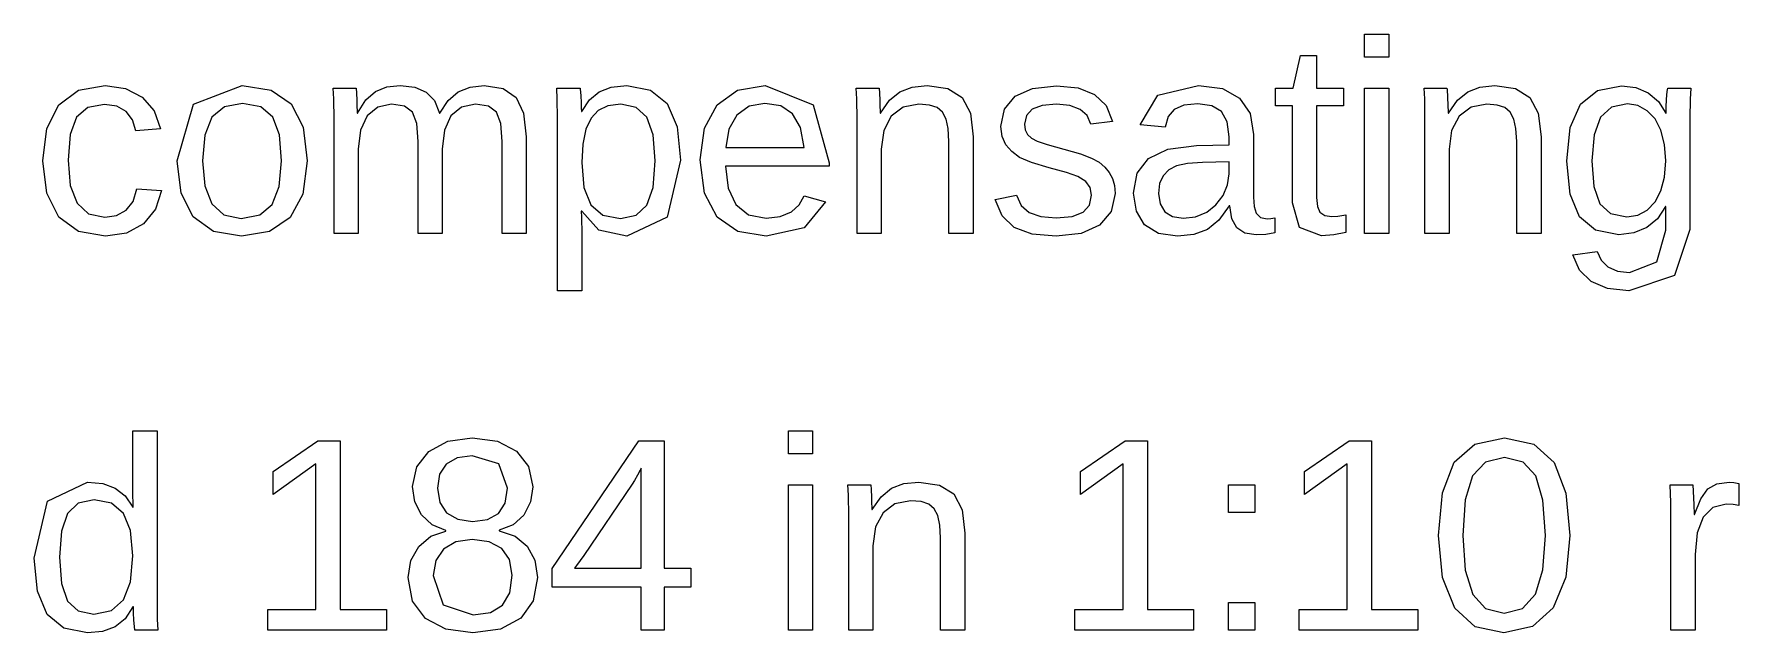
# Model space of a CAD drawing. Extents: x -25 to 122, y -49 to 104.
# Drawn here: x 46.99 to 64.52, y -28.26 to -22.1 of the extents above; entities that cross this region are included whole.
import ezdxf

# ---------------------------------------------------------------- set-up
doc = ezdxf.new("R2010")
doc.units = 0

msp = doc.modelspace()

# ---------------------------------------------------------------- linework, layer by layer
for p, q in [((60.6745, -22.3384), (60.6745, -22.1007)), ((60.6745, -22.1007), (60.9233, -22.1007)), ((60.9233, -22.1007), (60.9233, -22.3384)), ((59.9425, -22.6562), (60.0158, -22.3218)), ((60.0158, -22.3218), (60.1816, -22.3218)), ((60.1816, -22.3218), (60.1816, -22.6562)), ((60.9233, -22.3384), (60.6745, -22.3384)), ((47.2498, -22.8269), (47.4516, -22.6782)), ((47.4516, -22.6782), (47.7253, -22.6286)), ((47.7253, -22.6286), (47.9352, -22.6583)), ((47.9352, -22.6583), (48.106, -22.7475)), ((48.106, -22.7475), (48.2292, -22.8887)), ((48.6323, -22.8221), (49.135, -22.6286)), ((49.135, -22.6286), (49.4325, -22.6758)), ((49.4325, -22.6758), (49.6395, -22.8172)), ((50.0774, -22.7651), (50.0712, -22.6562)), ((50.0712, -22.6562), (50.3061, -22.6562)), ((50.0795, -22.9755), (50.0774, -22.7651)), ((50.3061, -22.6562), (50.3075, -22.669)), ((50.3075, -22.669), (50.3089, -22.6935)), ((50.3089, -22.6935), (50.3104, -22.7262)), ((50.3104, -22.7262), (50.3123, -22.7634)), ((50.3123, -22.7634), (50.3146, -22.8202)), ((50.3213, -22.9119), (50.4074, -22.7772)), ((50.4074, -22.7772), (50.5051, -22.6908)), ((50.5051, -22.6908), (50.6202, -22.6441)), ((50.6202, -22.6441), (50.758, -22.6286)), ((50.758, -22.6286), (50.9102, -22.6455)), ((50.9102, -22.6455), (51.0268, -22.6963)), ((51.0268, -22.6963), (51.1106, -22.7841)), ((51.1106, -22.7841), (51.1644, -22.9119)), ((51.1685, -22.9119), (51.254, -22.7823)), ((51.254, -22.7823), (51.3558, -22.6949)), ((51.3558, -22.6949), (51.4772, -22.6452)), ((51.4772, -22.6452), (51.6218, -22.6286)), ((51.6218, -22.6286), (51.8175, -22.6593)), ((51.8175, -22.6593), (51.9514, -22.7516)), ((51.9514, -22.7516), (52.0286, -22.914)), ((52.3745, -22.7699), (52.3683, -22.6562)), ((52.3683, -22.6562), (52.6087, -22.6562)), ((52.3766, -22.9617), (52.3745, -22.7699)), ((52.6087, -22.6562), (52.6105, -22.6688)), ((52.6105, -22.6688), (52.6129, -22.6956)), ((52.6129, -22.6956), (52.6158, -22.7386)), ((52.6158, -22.7386), (52.6191, -22.8)), ((52.6281, -22.8967), (52.7051, -22.777)), ((52.7051, -22.777), (52.8036, -22.6942)), ((52.8036, -22.6942), (52.9301, -22.646)), ((52.9301, -22.646), (53.0911, -22.63)), ((53.0911, -22.63), (53.3326, -22.6763)), ((53.3326, -22.6763), (53.5043, -22.8152)), ((54.0168, -22.8262), (54.2274, -22.678)), ((54.2274, -22.678), (54.5123, -22.6286)), ((54.5123, -22.6286), (55.0067, -22.8273)), ((55.4546, -22.7651), (55.4484, -22.6562)), ((55.4484, -22.6562), (55.6834, -22.6562)), ((55.4567, -22.9755), (55.4546, -22.7651)), ((55.6834, -22.6562), (55.6847, -22.669)), ((55.6847, -22.669), (55.6861, -22.6935)), ((55.6861, -22.6935), (55.6877, -22.7262)), ((55.6877, -22.7262), (55.6896, -22.7634)), ((55.6896, -22.7634), (55.6918, -22.8202)), ((55.6986, -22.9119), (55.791, -22.7798)), ((55.791, -22.7798), (55.8969, -22.6929)), ((55.8969, -22.6929), (56.0232, -22.6447)), ((56.0232, -22.6447), (56.1768, -22.6286)), ((56.1768, -22.6286), (56.3898, -22.6592)), ((56.3898, -22.6592), (56.5368, -22.7509)), ((56.5368, -22.7509), (56.6223, -22.9131)), ((56.9724, -22.8713), (57.0818, -22.7399)), ((57.0818, -22.7399), (57.2609, -22.6595)), ((57.2609, -22.6595), (57.5068, -22.6327)), ((57.5068, -22.6327), (57.7287, -22.6545)), ((57.7287, -22.6545), (57.8999, -22.7198)), ((57.8999, -22.7198), (58.019, -22.8331)), ((58.3665, -23.0321), (58.5482, -22.7295)), ((58.5482, -22.7295), (58.9663, -22.6286)), ((58.9663, -22.6286), (59.2133, -22.6609)), ((59.2133, -22.6609), (59.3905, -22.7578)), ((59.3905, -22.7578), (59.4973, -22.9159)), ((59.7601, -22.8373), (59.7601, -22.6562)), ((59.7601, -22.6562), (59.9425, -22.6562)), ((60.1816, -22.6562), (60.458, -22.6562)), ((60.458, -22.6562), (60.458, -22.8373)), ((60.6745, -24.1516), (60.6745, -22.6562)), ((60.6745, -22.6562), (60.9233, -22.6562)), ((60.9233, -22.6562), (60.9233, -24.1516)), ((61.2935, -22.7651), (61.2873, -22.6562)), ((61.2873, -22.6562), (61.5222, -22.6562)), ((61.2956, -22.9755), (61.2935, -22.7651)), ((61.5222, -22.6562), (61.5236, -22.669)), ((61.5236, -22.669), (61.525, -22.6935)), ((61.525, -22.6935), (61.5266, -22.7262)), ((61.5266, -22.7262), (61.5285, -22.7634)), ((61.5285, -22.7634), (61.5307, -22.8202)), ((61.5374, -22.9119), (61.6299, -22.7798)), ((61.6299, -22.7798), (61.7358, -22.6929)), ((61.7358, -22.6929), (61.862, -22.6447)), ((61.862, -22.6447), (62.0156, -22.6286)), ((62.0156, -22.6286), (62.2286, -22.6592)), ((62.2286, -22.6592), (62.3756, -22.7509)), ((62.3756, -22.7509), (62.4611, -22.9131)), ((62.8944, -22.8214), (63.0694, -22.6799)), ((63.0694, -22.6799), (63.3166, -22.6327)), ((63.3166, -22.6327), (63.465, -22.6509)), ((63.465, -22.6509), (63.5923, -22.7053)), ((63.5923, -22.7053), (63.6958, -22.7932)), ((63.7768, -22.8552), (63.781, -22.7682)), ((63.781, -22.7682), (63.7865, -22.6891)), ((63.7865, -22.6891), (63.792, -22.6562)), ((63.792, -22.6562), (64.0284, -22.6562)), ((64.0221, -22.771), (64.0201, -22.9658)), ((64.0284, -22.6562), (64.0221, -22.771)), ((47.1255, -23.07), (47.2498, -22.8269)), ((47.4323, -22.9548), (47.3659, -23.131)), ((47.548, -22.8563), (47.4323, -22.9548)), ((47.7184, -22.8235), (47.548, -22.8563)), ((47.8469, -22.8418), (47.7184, -22.8235)), ((47.9422, -22.8967), (47.8469, -22.8418)), ((48.0062, -22.9827), (47.9422, -22.8967)), ((48.2292, -22.8887), (48.2961, -23.075)), ((48.4648, -23.4025), (48.6323, -22.8221)), ((48.8234, -22.9554), (48.7503, -23.1387)), ((48.951, -22.8482), (48.8234, -22.9554)), ((49.1392, -22.8124), (48.951, -22.8482)), ((49.3249, -22.8475), (49.1392, -22.8124)), ((49.448, -22.9527), (49.3249, -22.8475)), ((49.517, -23.1353), (49.448, -22.9527)), ((49.6395, -22.8172), (49.7607, -23.0579)), ((50.3146, -22.8202), (50.3172, -22.9119)), ((50.3172, -22.9119), (50.3213, -22.9119)), ((50.4194, -22.9423), (50.35, -23.0888)), ((50.5286, -22.8511), (50.4194, -22.9423)), ((50.671, -22.8207), (50.5286, -22.8511)), ((50.8019, -22.8414), (50.671, -22.8207)), ((50.8852, -22.9036), (50.8019, -22.8414)), ((50.9297, -23.0201), (50.8852, -22.9036)), ((51.1644, -22.9119), (51.1685, -22.9119)), ((51.2811, -22.9416), (51.2132, -23.0879)), ((51.3898, -22.8509), (51.2811, -22.9416)), ((51.5347, -22.8207), (51.3898, -22.8509)), ((51.6657, -22.8414), (51.5347, -22.8207)), ((51.7489, -22.9036), (51.6657, -22.8414)), ((51.7935, -23.0201), (51.7489, -22.9036)), ((52.0286, -22.914), (52.0544, -23.1551)), ((52.3766, -24.7389), (52.3766, -22.9617)), ((52.6191, -22.8), (52.6217, -22.8594)), ((52.6217, -22.8594), (52.6226, -22.8967)), ((52.6226, -22.8967), (52.6281, -22.8967)), ((52.796, -22.8843), (52.7224, -22.9639)), ((52.8957, -22.8376), (52.796, -22.8843)), ((53.0275, -22.8221), (52.8957, -22.8376)), ((53.1864, -22.8556), (53.0275, -22.8221)), ((53.2956, -22.9561), (53.1864, -22.8556)), ((53.3588, -23.1348), (53.2956, -22.9561)), ((53.5043, -22.8152), (53.6069, -23.0532)), ((53.8867, -23.067), (54.0168, -22.8262)), ((54.2214, -22.9333), (54.14, -23.0769)), ((54.3459, -22.8426), (54.2214, -22.9333)), ((54.5082, -22.8124), (54.3459, -22.8426)), ((54.6729, -22.8395), (54.5082, -22.8124)), ((54.7942, -22.9209), (54.6729, -22.8395)), ((54.874, -23.0613), (54.7942, -22.9209)), ((55.0067, -22.8273), (55.1715, -23.4232)), ((55.6918, -22.8202), (55.6944, -22.9119)), ((55.6944, -22.9119), (55.6986, -22.9119)), ((55.8091, -22.9437), (55.7314, -23.0905)), ((55.9318, -22.8514), (55.8091, -22.9437)), ((56.0925, -22.8207), (55.9318, -22.8514)), ((56.2006, -22.8297), (56.0925, -22.8207)), ((56.279, -22.8566), (56.2006, -22.8297)), ((56.334, -22.904), (56.279, -22.8566)), ((56.3716, -22.9741), (56.334, -22.904)), ((56.6223, -22.9131), (56.6508, -23.1551)), ((56.936, -23.0515), (56.9724, -22.8713)), ((57.1979, -22.9361), (57.1778, -23.0266)), ((57.258, -22.8718), (57.1979, -22.9361)), ((57.3603, -22.8335), (57.258, -22.8718)), ((57.5068, -22.8207), (57.3603, -22.8335)), ((57.6434, -22.834), (57.5068, -22.8207)), ((57.7493, -22.8739), (57.6434, -22.834)), ((57.8224, -22.9387), (57.7493, -22.8739)), ((57.8606, -23.0266), (57.8224, -22.9387)), ((58.019, -22.8331), (58.0844, -22.999)), ((58.6567, -22.9482), (58.6263, -23.0556)), ((58.7175, -22.8746), (58.6567, -22.9482)), ((58.8163, -22.8321), (58.7175, -22.8746)), ((58.9608, -22.8179), (58.8163, -22.8321)), ((59.1045, -22.8376), (58.9608, -22.8179)), ((59.204, -22.8967), (59.1045, -22.8376)), ((59.262, -23.0014), (59.204, -22.8967)), ((59.4973, -22.9159), (59.5329, -23.1316)), ((59.9328, -22.8373), (59.7601, -22.8373)), ((59.9328, -23.8351), (59.9328, -22.8373)), ((60.458, -22.8373), (60.1816, -22.8373)), ((60.1816, -22.8373), (60.1816, -23.7812)), ((61.5307, -22.8202), (61.5333, -22.9119)), ((61.5333, -22.9119), (61.5374, -22.9119)), ((61.648, -22.9437), (61.5703, -23.0905)), ((61.7707, -22.8514), (61.648, -22.9437)), ((61.9313, -22.8207), (61.7707, -22.8514)), ((62.0395, -22.8297), (61.9313, -22.8207)), ((62.1179, -22.8566), (62.0395, -22.8297)), ((62.1728, -22.904), (62.1179, -22.8566)), ((62.2105, -22.9741), (62.1728, -22.904)), ((62.4611, -22.9131), (62.4897, -23.1551)), ((62.7902, -23.062), (62.8944, -22.8214)), ((63.0996, -22.9561), (63.0343, -23.1372)), ((63.2126, -22.8525), (63.0996, -22.9561)), ((63.3774, -22.8179), (63.2126, -22.8525)), ((63.4861, -22.8354), (63.3774, -22.8179)), ((63.5826, -22.8877), (63.4861, -22.8354)), ((63.663, -22.9731), (63.5826, -22.8877)), ((63.6958, -22.7932), (63.7727, -22.9119)), ((63.7727, -22.9119), (63.7755, -22.9119)), ((63.7755, -22.9119), (63.7768, -22.8552)), ((47.084, -23.4025), (47.1255, -23.07)), ((47.3659, -23.131), (47.3438, -23.397)), ((48.0404, -23.0943), (48.0062, -22.9827)), ((48.2961, -23.075), (48.0404, -23.0943)), ((49.54, -23.4025), (49.517, -23.1353)), ((49.7607, -23.0579), (49.8012, -23.4025)), ((50.0795, -24.1516), (50.0795, -22.9755)), ((50.35, -23.0888), (50.3268, -23.285)), ((50.9446, -23.2035), (50.9297, -23.0201)), ((51.2132, -23.0879), (51.1906, -23.285)), ((51.8084, -23.2035), (51.7935, -23.0201)), ((52.6688, -23.0784), (52.6362, -23.2303)), ((52.7224, -22.9639), (52.6688, -23.0784)), ((53.3799, -23.4025), (53.3588, -23.1348)), ((53.6069, -23.0532), (53.6411, -23.397)), ((53.8434, -23.3942), (53.8867, -23.067)), ((54.14, -23.0769), (54.1074, -23.2657)), ((54.9144, -23.2657), (54.874, -23.0613)), ((55.4567, -24.1516), (55.4567, -22.9755)), ((55.7314, -23.0905), (55.7055, -23.285)), ((56.3934, -23.0722), (56.3716, -22.9741)), ((56.4006, -23.2035), (56.3934, -23.0722)), ((56.9488, -23.1534), (56.936, -23.0515)), ((57.1778, -23.0266), (57.1861, -23.0847)), ((57.1861, -23.0847), (57.211, -23.1317)), ((57.211, -23.1317), (57.2521, -23.17)), ((58.0844, -22.999), (57.8606, -23.0266)), ((58.6263, -23.0556), (58.3665, -23.0321)), ((59.2814, -23.1579), (59.262, -23.0014)), ((59.5329, -23.1316), (59.5329, -23.7757)), ((61.2956, -24.1516), (61.2956, -22.9755)), ((61.5703, -23.0905), (61.5444, -23.285)), ((62.2322, -23.0722), (62.2105, -22.9741)), ((62.2395, -23.2035), (62.2322, -23.0722)), ((62.7555, -23.4067), (62.7902, -23.062)), ((63.0343, -23.1372), (63.0126, -23.4039)), ((63.7229, -23.0895), (63.663, -22.9731)), ((63.7602, -23.2341), (63.7229, -23.0895)), ((64.0201, -22.9658), (64.0201, -24.1087)), ((48.7503, -23.1387), (48.726, -23.4025)), ((50.3268, -23.285), (50.3268, -24.1516)), ((50.9446, -24.1516), (50.9446, -23.2035)), ((51.1906, -23.285), (51.1906, -24.1516)), ((51.8084, -24.1516), (51.8084, -23.2035)), ((52.0544, -23.1551), (52.0544, -24.1516)), ((52.6362, -23.2303), (52.6253, -23.4219)), ((54.1074, -23.2657), (54.9144, -23.2657)), ((55.7055, -23.285), (55.7055, -24.1516)), ((56.4006, -24.1516), (56.4006, -23.2035)), ((56.6508, -23.1551), (56.6508, -24.1516)), ((56.9871, -23.2381), (56.9488, -23.1534)), ((57.0481, -23.3084), (56.9871, -23.2381)), ((57.1288, -23.3673), (57.0481, -23.3084)), ((57.2521, -23.17), (57.3091, -23.2021)), ((57.3091, -23.2021), (57.41, -23.2367)), ((57.41, -23.2367), (57.5828, -23.2823)), ((57.5828, -23.2823), (57.7528, -23.3301)), ((58.4529, -23.3776), (58.6524, -23.2823)), ((58.6524, -23.2823), (58.9455, -23.245)), ((58.9455, -23.245), (59.2814, -23.2394)), ((59.2814, -23.2394), (59.2814, -23.1579)), ((61.5444, -23.285), (61.5444, -24.1516)), ((62.2395, -24.1516), (62.2395, -23.2035)), ((62.4897, -23.1551), (62.4897, -24.1516)), ((63.7727, -23.4039), (63.7602, -23.2341)), ((47.1253, -23.7371), (47.084, -23.4025)), ((47.3438, -23.397), (47.3673, -23.6568)), ((48.5066, -23.7354), (48.4648, -23.4025)), ((48.726, -23.4025), (48.75, -23.6615)), ((49.5159, -23.6675), (49.54, -23.4025)), ((49.8012, -23.4025), (49.758, -23.7449)), ((52.6253, -23.4219), (52.6488, -23.6775)), ((53.3587, -23.677), (53.3799, -23.4025)), ((53.6411, -23.397), (53.5036, -23.9836)), ((53.8867, -23.7359), (53.8434, -23.3942)), ((55.1715, -23.4564), (54.1046, -23.4564)), ((54.1046, -23.4564), (54.1312, -23.6841)), ((55.1715, -23.4232), (55.1715, -23.4564)), ((57.2502, -23.421), (57.1288, -23.3673)), ((57.4335, -23.4758), (57.2502, -23.421)), ((57.6118, -23.5227), (57.4335, -23.4758)), ((57.7528, -23.3301), (57.8675, -23.3742)), ((57.8675, -23.3742), (57.9454, -23.4186)), ((57.9454, -23.4186), (58.005, -23.4675)), ((58.005, -23.4675), (58.0497, -23.5226)), ((58.3383, -23.529), (58.4529, -23.3776)), ((58.7431, -23.455), (58.6631, -23.4972)), ((58.8548, -23.4295), (58.7431, -23.455)), ((59.0091, -23.4191), (58.8548, -23.4295)), ((59.2814, -23.4136), (59.0091, -23.4191)), ((59.2814, -23.5365), (59.2814, -23.4136)), ((62.7878, -23.7456), (62.7555, -23.4067)), ((63.0126, -23.4039), (63.033, -23.6675)), ((63.7602, -23.5699), (63.7727, -23.4039)), ((47.3673, -23.6568), (47.4378, -23.8392)), ((48.75, -23.6615), (48.822, -23.8468)), ((57.7286, -23.5635), (57.6118, -23.5227)), ((57.808, -23.614), (57.7286, -23.5635)), ((57.8537, -23.6775), (57.808, -23.614)), ((58.0497, -23.5226), (58.0831, -23.5856)), ((58.0831, -23.5856), (58.1038, -23.6573)), ((58.1038, -23.6573), (58.1107, -23.7383)), ((58.3001, -23.7342), (58.3383, -23.529)), ((58.5679, -23.6371), (58.5558, -23.7383)), ((58.6042, -23.5573), (58.5679, -23.6371)), ((58.6631, -23.4972), (58.6042, -23.5573)), ((59.2199, -23.7598), (59.266, -23.6497)), ((59.266, -23.6497), (59.2814, -23.5365)), ((63.7229, -23.7114), (63.7602, -23.5699)), ((47.2492, -23.9809), (47.1253, -23.7371)), ((47.4378, -23.8392), (47.5556, -23.947)), ((47.9429, -23.9111), (48.015, -23.8199)), ((48.015, -23.8199), (48.0528, -23.69)), ((48.0528, -23.69), (48.3043, -23.7065)), ((48.3043, -23.7065), (48.2439, -23.9004)), ((48.632, -23.9795), (48.5066, -23.7354)), ((49.4439, -23.8517), (49.5159, -23.6675)), ((49.758, -23.7449), (49.6284, -23.9871)), ((52.6488, -23.6775), (52.7193, -23.8558)), ((53.2949, -23.8593), (53.3587, -23.677)), ((54.0168, -23.9816), (53.8867, -23.7359)), ((54.1312, -23.6841), (54.211, -23.8531)), ((54.8628, -23.8541), (54.9131, -23.7632)), ((55.1314, -23.8254), (54.912, -24.0907)), ((54.9131, -23.7632), (55.1314, -23.8254)), ((56.8766, -23.8005), (57.0963, -23.7577)), ((56.9486, -23.9697), (56.8766, -23.8005)), ((57.0963, -23.7577), (57.145, -23.8618)), ((57.8469, -23.8593), (57.8689, -23.7577)), ((57.8689, -23.7577), (57.8537, -23.6775)), ((58.1107, -23.7383), (58.0708, -23.9256)), ((58.3285, -23.9194), (58.3001, -23.7342)), ((58.5558, -23.7383), (58.5722, -23.8461)), ((59.1471, -23.8567), (59.2199, -23.7598)), ((59.5329, -23.7757), (59.5402, -23.8726)), ((60.0075, -24.089), (59.9328, -23.8351)), ((60.1816, -23.7812), (60.1904, -23.8729)), ((62.8847, -23.9802), (62.7878, -23.7456)), ((63.033, -23.6675), (63.0941, -23.8448)), ((63.582, -23.9097), (63.6628, -23.8256)), ((63.6628, -23.8256), (63.7229, -23.7114)), ((47.4515, -24.1296), (47.2492, -23.9809)), ((47.5556, -23.947), (47.7211, -23.983)), ((47.7211, -23.983), (47.8429, -23.965)), ((47.8429, -23.965), (47.9429, -23.9111)), ((48.2439, -23.9004), (48.1205, -24.0507)), ((48.8393, -24.1293), (48.632, -23.9795)), ((48.822, -23.8468), (48.9455, -23.9583)), ((48.9455, -23.9583), (49.124, -23.9954)), ((49.124, -23.9954), (49.3159, -23.9595)), ((49.3159, -23.9595), (49.4439, -23.8517)), ((49.6284, -23.9871), (49.4166, -24.1312)), ((52.6267, -23.9194), (52.6198, -23.9194)), ((52.6198, -23.9194), (52.6239, -23.9836)), ((52.6239, -23.9836), (52.6253, -24.1543)), ((52.8022, -24.1142), (52.6267, -23.9194)), ((52.7193, -23.8558), (52.8426, -23.9605)), ((52.8426, -23.9605), (53.0247, -23.9954)), ((53.0247, -23.9954), (53.1849, -23.9613)), ((53.5036, -23.9836), (53.0911, -24.1792)), ((53.1849, -23.9613), (53.2949, -23.8593)), ((54.2299, -24.1298), (54.0168, -23.9816)), ((54.211, -23.8531), (54.3419, -23.9577)), ((54.3419, -23.9577), (54.522, -23.9926)), ((54.522, -23.9926), (54.6676, -23.9764)), ((54.6676, -23.9764), (54.7811, -23.9277)), ((54.7811, -23.9277), (54.8628, -23.8541)), ((57.0735, -24.0873), (56.9486, -23.9697)), ((57.145, -23.8618), (57.2276, -23.9339)), ((57.2276, -23.9339), (57.3465, -23.9759)), ((57.3465, -23.9759), (57.504, -23.9899)), ((57.504, -23.9899), (57.668, -23.9754)), ((57.668, -23.9754), (57.7811, -23.9318)), ((57.7811, -23.9318), (57.8469, -23.8593)), ((58.0708, -23.9256), (57.9511, -24.0645)), ((58.4135, -24.0603), (58.3285, -23.9194)), ((58.5722, -23.8461), (58.6215, -23.9263)), ((58.6215, -23.9263), (58.7011, -23.976)), ((58.7011, -23.976), (58.8087, -23.9926)), ((58.8087, -23.9926), (58.9379, -23.9771)), ((58.9379, -23.9771), (59.0519, -23.9304)), ((59.0519, -23.9304), (59.1471, -23.8567)), ((59.1783, -24.0118), (59.0596, -24.108)), ((59.2814, -23.8655), (59.1783, -24.0118)), ((59.2897, -23.8655), (59.2814, -23.8655)), ((59.3116, -23.9997), (59.2897, -23.8655)), ((59.3608, -24.0928), (59.3116, -23.9997)), ((59.5402, -23.8726), (59.5619, -23.9422)), ((59.5619, -23.9422), (59.6041, -23.9842)), ((59.6041, -23.9842), (59.6725, -23.9982)), ((59.6725, -23.9982), (59.7108, -23.9957)), ((59.7108, -23.9957), (59.754, -23.9885)), ((59.754, -23.9885), (59.754, -24.1433)), ((60.1904, -23.8729), (60.2168, -23.9325)), ((60.2168, -23.9325), (60.265, -23.9652)), ((60.265, -23.9652), (60.3391, -23.976)), ((60.3391, -23.976), (60.3999, -23.9712)), ((60.3999, -23.9712), (60.4829, -23.9567)), ((60.4829, -23.9567), (60.4829, -24.1405)), ((63.0504, -24.117), (62.8847, -23.9802)), ((63.0941, -23.8448), (63.2047, -23.9453)), ((63.2047, -23.9453), (63.3733, -23.9788)), ((63.3733, -23.9788), (63.4842, -23.9615)), ((63.4842, -23.9615), (63.582, -23.9097)), ((63.6863, -23.9997), (63.5764, -24.0901)), ((63.7699, -23.8738), (63.6863, -23.9997)), ((63.7727, -23.8738), (63.7699, -23.8738)), ((63.7727, -24.1142), (63.7727, -23.8738)), ((47.728, -24.1792), (47.4515, -24.1296)), ((47.945, -24.1471), (47.728, -24.1792)), ((48.1205, -24.0507), (47.945, -24.1471)), ((49.1267, -24.1792), (48.8393, -24.1293)), ((49.4166, -24.1312), (49.1267, -24.1792)), ((50.3268, -24.1516), (50.0795, -24.1516)), ((51.1906, -24.1516), (50.9446, -24.1516)), ((52.0544, -24.1516), (51.8084, -24.1516)), ((52.6253, -24.1543), (52.6253, -24.7389)), ((53.0911, -24.1792), (52.8022, -24.1142)), ((54.522, -24.1792), (54.2299, -24.1298)), ((54.912, -24.0907), (54.522, -24.1792)), ((55.7055, -24.1516), (55.4567, -24.1516)), ((56.6508, -24.1516), (56.4006, -24.1516)), ((57.2568, -24.1562), (57.0735, -24.0873)), ((57.504, -24.1792), (57.2568, -24.1562)), ((57.7595, -24.1505), (57.504, -24.1792)), ((57.9511, -24.0645), (57.7595, -24.1505)), ((58.5548, -24.1495), (58.4135, -24.0603)), ((58.7521, -24.1792), (58.5548, -24.1495)), ((58.9195, -24.1614), (58.7521, -24.1792)), ((59.0596, -24.108), (58.9195, -24.1614)), ((59.4426, -24.1472), (59.3608, -24.0928)), ((59.5619, -24.1654), (59.4426, -24.1472)), ((59.659, -24.1599), (59.5619, -24.1654)), ((59.754, -24.1433), (59.659, -24.1599)), ((60.2313, -24.1737), (60.0075, -24.089)), ((60.3585, -24.1654), (60.2313, -24.1737)), ((60.4829, -24.1405), (60.3585, -24.1654)), ((60.9233, -24.1516), (60.6745, -24.1516)), ((61.5444, -24.1516), (61.2956, -24.1516)), ((62.4897, -24.1516), (62.2395, -24.1516)), ((63.289, -24.1626), (63.0504, -24.117)), ((63.4431, -24.1445), (63.289, -24.1626)), ((63.5764, -24.0901), (63.4431, -24.1445)), ((63.6797, -24.4407), (63.7727, -24.1142)), ((64.0201, -24.1087), (63.8635, -24.5814)), ((62.8177, -24.3699), (63.0679, -24.334)), ((63.0679, -24.334), (63.1078, -24.4257)), ((62.8851, -24.5266), (62.8177, -24.3699)), ((63.0043, -24.6429), (62.8851, -24.5266)), ((63.1078, -24.4257), (63.1777, -24.4936)), ((63.1777, -24.4936), (63.276, -24.5356)), ((63.276, -24.5356), (63.4009, -24.5496)), ((63.4009, -24.5496), (63.6797, -24.4407)), ((63.1743, -24.7149), (63.0043, -24.6429)), ((63.394, -24.7389), (63.1743, -24.7149)), ((63.8635, -24.5814), (63.394, -24.7389)), ((52.6253, -24.7389), (52.3766, -24.7389)), ((48.0107, -26.7972), (48.0107, -26.1767)), ((48.0107, -26.1767), (48.2595, -26.1767)), ((48.2595, -26.1767), (48.2595, -27.9194)), ((49.4536, -26.5968), (49.9139, -26.2803)), ((49.9139, -26.2803), (50.1433, -26.2803)), ((50.1433, -26.2803), (50.1433, -28.0161)), ((51.0538, -26.3895), (51.2489, -26.2858)), ((51.2489, -26.2858), (51.5009, -26.2513)), ((51.5009, -26.2513), (51.7581, -26.2851)), ((51.7581, -26.2851), (51.9549, -26.3867)), ((52.321, -27.5932), (53.2124, -26.2803)), ((53.2124, -26.2803), (53.4736, -26.2803)), ((53.4736, -26.2803), (53.4736, -27.5904)), ((54.7506, -26.4144), (54.7506, -26.1767)), ((54.7506, -26.1767), (54.9994, -26.1767)), ((54.9994, -26.1767), (54.9994, -26.4144)), ((57.753, -26.5968), (58.2132, -26.2803)), ((58.2132, -26.2803), (58.4426, -26.2803)), ((58.4426, -26.2803), (58.4426, -28.0161)), ((60.0583, -26.5968), (60.5185, -26.2803)), ((60.5185, -26.2803), (60.7479, -26.2803)), ((60.7479, -26.2803), (60.7479, -28.0161)), ((61.809, -26.3138), (62.1153, -26.2513)), ((62.1153, -26.2513), (62.4143, -26.3145)), ((50.9289, -26.5488), (51.0538, -26.3895)), ((51.3463, -26.4572), (51.2335, -26.5194)), ((51.5009, -26.4365), (51.3463, -26.4572)), ((51.7725, -26.5191), (51.5009, -26.4365)), ((51.9549, -26.3867), (52.0798, -26.546)), ((54.9994, -26.4144), (54.7506, -26.4144)), ((61.5977, -26.5014), (61.809, -26.3138)), ((62.1153, -26.4531), (61.9182, -26.4997)), ((62.3075, -26.5004), (62.1153, -26.4531)), ((62.4143, -26.3145), (62.6232, -26.5042)), ((49.8931, -26.518), (49.4536, -26.8317)), ((49.4536, -26.8317), (49.4536, -26.5968)), ((49.8931, -28.0161), (49.8931, -26.518)), ((50.8873, -26.7502), (50.9289, -26.5488)), ((51.1646, -26.6227), (51.1416, -26.7668)), ((51.2335, -26.5194), (51.1646, -26.6227)), ((51.863, -26.7668), (51.7725, -26.5191)), ((52.0798, -26.546), (52.1214, -26.753)), ((53.1999, -26.6341), (53.1685, -26.6894)), ((53.2276, -26.5833), (53.1999, -26.6341)), ((53.2386, -26.5609), (53.2276, -26.5833)), ((53.2386, -27.5904), (53.2386, -26.5609)), ((58.1925, -26.518), (57.753, -26.8317)), ((57.753, -26.8317), (57.753, -26.5968)), ((58.1925, -28.0161), (58.1925, -26.518)), ((60.4978, -26.518), (60.0583, -26.8317)), ((60.0583, -26.8317), (60.0583, -26.5968)), ((60.4978, -28.0161), (60.4978, -26.518)), ((61.4749, -26.8145), (61.5977, -26.5014)), ((61.7857, -26.6396), (61.7105, -26.8863)), ((61.9182, -26.4997), (61.7857, -26.6396)), ((62.4366, -26.6424), (62.3075, -26.5004)), ((62.5097, -26.8898), (62.4366, -26.6424)), ((62.6232, -26.5042), (62.746, -26.8179)), ((47.1324, -26.9002), (47.545, -26.7046)), ((47.545, -26.7046), (47.7008, -26.7202)), ((47.7008, -26.7202), (47.8283, -26.7668)), ((47.8283, -26.7668), (47.9305, -26.8473)), ((48.0135, -26.9644), (48.0107, -26.7972)), ((50.9103, -26.9067), (50.8873, -26.7502)), ((51.1416, -26.7668), (51.1653, -26.9141)), ((51.84, -26.9228), (51.863, -26.7668)), ((52.1214, -26.753), (52.0983, -26.9095)), ((53.146, -26.7253), (52.6471, -27.4605)), ((53.1685, -26.6894), (53.146, -26.7253)), ((54.7506, -28.2276), (54.7506, -26.7322)), ((54.7506, -26.7322), (54.9994, -26.7322)), ((54.9994, -26.7322), (54.9994, -28.2276)), ((55.3696, -26.8411), (55.3634, -26.7322)), ((55.3634, -26.7322), (55.5983, -26.7322)), ((55.5983, -26.7322), (55.5997, -26.745)), ((55.5997, -26.745), (55.6011, -26.7695)), ((55.6011, -26.7695), (55.6027, -26.8022)), ((55.6027, -26.8022), (55.6046, -26.8393)), ((55.706, -26.8557), (55.8119, -26.7689)), ((55.8119, -26.7689), (55.9381, -26.7207)), ((55.9381, -26.7207), (56.0917, -26.7046)), ((56.0917, -26.7046), (56.3047, -26.7352)), ((56.3047, -26.7352), (56.4517, -26.8269)), ((59.2765, -27.0183), (59.2765, -26.7322)), ((59.2765, -26.7322), (59.546, -26.7322)), ((59.546, -26.7322), (59.546, -27.0183)), ((61.4339, -27.2533), (61.4749, -26.8145)), ((62.746, -26.8179), (62.7869, -27.2533)), ((63.8229, -26.9147), (63.8167, -26.7322)), ((63.8167, -26.7322), (64.0516, -26.7322)), ((64.0516, -26.7322), (64.0599, -26.9357)), ((64.1321, -26.8759), (64.205, -26.7751)), ((64.205, -26.7751), (64.2983, -26.7222)), ((64.2983, -26.7222), (64.4233, -26.7046)), ((64.4233, -26.7046), (64.4734, -26.7081)), ((64.4734, -26.7081), (64.5242, -26.7184)), ((64.5242, -26.7184), (64.5242, -26.9464)), ((46.9949, -27.4868), (47.1324, -26.9002)), ((47.4494, -26.9231), (47.3397, -27.0273)), ((47.6113, -26.8884), (47.4494, -26.9231)), ((47.7916, -26.9229), (47.6113, -26.8884)), ((47.9153, -27.0266), (47.7916, -26.9229)), ((47.9305, -26.8473), (48.0107, -26.9644)), ((48.0107, -26.9644), (48.0135, -26.9644)), ((50.9792, -27.0418), (50.9103, -26.9067)), ((51.1653, -26.9141), (51.2363, -27.0218)), ((51.7711, -27.0287), (51.84, -26.9228)), ((52.0983, -26.9095), (52.0288, -27.0446)), ((55.3717, -27.0515), (55.3696, -26.8411)), ((55.6046, -26.8393), (55.6068, -26.8962)), ((55.6068, -26.8962), (55.6094, -26.9879)), ((55.6094, -26.9879), (55.6135, -26.9879)), ((55.6135, -26.9879), (55.706, -26.8557)), ((55.8468, -26.9274), (55.7241, -27.0197)), ((56.0074, -26.8967), (55.8468, -26.9274)), ((56.1156, -26.9057), (56.0074, -26.8967)), ((56.194, -26.9326), (56.1156, -26.9057)), ((56.2489, -26.98), (56.194, -26.9326)), ((56.2866, -27.0501), (56.2489, -26.98)), ((56.4517, -26.8269), (56.5372, -26.9891)), ((56.5372, -26.9891), (56.5658, -27.2311)), ((61.7105, -26.8863), (61.6855, -27.2533)), ((62.534, -27.2533), (62.5097, -26.8898)), ((63.8249, -27.0805), (63.8229, -26.9147)), ((64.0599, -26.9357), (64.0626, -27.0377)), ((64.0682, -27.0377), (64.1321, -26.8759)), ((64.2551, -26.966), (64.1552, -27.066)), ((64.3916, -26.9326), (64.2551, -26.966)), ((64.4662, -26.9361), (64.3916, -26.9326)), ((64.5242, -26.9464), (64.4662, -26.9361)), ((47.3397, -27.0273), (47.277, -27.2095)), ((47.9869, -27.2045), (47.9153, -27.0266)), ((51.0879, -27.1444), (50.9792, -27.0418)), ((51.23, -27.2035), (51.0879, -27.1444)), ((51.2363, -27.0218), (51.3504, -27.0876)), ((51.3504, -27.0876), (51.5037, -27.1095)), ((51.5037, -27.1095), (51.6583, -27.0893)), ((51.6583, -27.0893), (51.7711, -27.0287)), ((51.9193, -27.1458), (51.7759, -27.2007)), ((52.0288, -27.0446), (51.9193, -27.1458)), ((55.3717, -28.2276), (55.3717, -27.0515)), ((55.6464, -27.1665), (55.6205, -27.3611)), ((55.7241, -27.0197), (55.6464, -27.1665)), ((56.3083, -27.1482), (56.2866, -27.0501)), ((56.3156, -27.2795), (56.3083, -27.1482)), ((59.546, -27.0183), (59.2765, -27.0183)), ((63.8249, -28.2276), (63.8249, -27.0805)), ((64.0626, -27.0377), (64.0682, -27.0377)), ((64.1552, -27.066), (64.0941, -27.2282)), ((47.277, -27.2095), (47.2561, -27.4785)), ((48.0107, -27.4619), (47.9869, -27.2045)), ((50.9509, -27.3666), (51.0753, -27.2622)), ((51.0753, -27.2622), (51.23, -27.209)), ((51.3323, -27.3208), (51.2052, -27.3949)), ((51.23, -27.209), (51.23, -27.2035)), ((51.5009, -27.2961), (51.3323, -27.3208)), ((51.674, -27.3191), (51.5009, -27.2961)), ((51.8036, -27.388), (51.674, -27.3191)), ((51.7759, -27.2007), (51.7759, -27.2063)), ((51.7759, -27.2063), (51.9418, -27.261)), ((51.9418, -27.261), (52.0662, -27.3645)), ((56.3156, -28.2276), (56.3156, -27.2795)), ((56.5658, -27.2311), (56.5658, -28.2276)), ((61.4761, -27.6851), (61.4339, -27.2533)), ((61.6855, -27.2533), (61.7109, -27.6122)), ((62.5085, -27.607), (62.534, -27.2533)), ((62.7869, -27.2533), (62.7439, -27.6834)), ((64.0941, -27.2282), (64.0737, -27.4481)), ((47.0283, -27.8247), (46.9949, -27.4868)), ((47.2561, -27.4785), (47.2768, -27.7477)), ((47.9869, -27.7297), (48.0107, -27.4619)), ((50.8417, -27.6872), (50.869, -27.5117)), ((50.869, -27.5117), (50.9509, -27.3666)), ((51.1253, -27.5122), (51.0987, -27.6665)), ((51.2052, -27.3949), (51.1253, -27.5122)), ((51.8844, -27.5022), (51.8036, -27.388)), ((51.9114, -27.6609), (51.8844, -27.5022)), ((52.0662, -27.3645), (52.1439, -27.5084)), ((52.1439, -27.5084), (52.1698, -27.6844)), ((52.6471, -27.4605), (52.5725, -27.5628)), ((55.6205, -27.3611), (55.6205, -28.2276)), ((64.0737, -27.4481), (64.0737, -28.2276)), ((50.8857, -27.9283), (50.8417, -27.6872)), ((51.0987, -27.6665), (51.2014, -27.9681)), ((51.8865, -27.8449), (51.9114, -27.6609)), ((52.1698, -27.6844), (52.127, -27.9242)), ((52.321, -27.7867), (52.321, -27.5932)), ((52.5725, -27.5628), (52.5504, -27.5904)), ((52.5504, -27.5904), (53.2386, -27.5904)), ((53.4736, -27.5904), (53.7472, -27.5904)), ((53.7472, -27.5904), (53.7472, -27.7867)), ((61.6025, -27.9995), (61.4761, -27.6851)), ((61.7109, -27.6122), (61.787, -27.8599)), ((62.4318, -27.8558), (62.5085, -27.607)), ((62.7439, -27.6834), (62.6149, -27.9981)), ((47.1283, -28.0645), (47.0283, -27.8247)), ((47.2768, -27.7477), (47.339, -27.9277)), ((47.9153, -27.9166), (47.9869, -27.7297)), ((51.8119, -27.9712), (51.8865, -27.8449)), ((53.2386, -27.7867), (52.321, -27.7867)), ((53.2386, -28.2276), (53.2386, -27.7867)), ((53.7472, -27.7867), (53.4736, -27.7867)), ((53.4736, -27.7867), (53.4736, -28.2276)), ((61.787, -27.8599), (61.9185, -28.004)), ((62.3001, -28.003), (62.4318, -27.8558)), ((47.339, -27.9277), (47.4479, -28.0292)), ((47.4479, -28.0292), (47.6086, -28.0631)), ((47.6086, -28.0631), (47.791, -28.0265)), ((47.791, -28.0265), (47.9153, -27.9166)), ((48.0107, -27.9871), (47.9304, -28.1104)), ((48.0162, -27.9871), (48.0107, -27.9871)), ((48.0174, -28.0507), (48.0162, -27.9871)), ((48.2595, -27.9194), (48.2615, -28.1132)), ((49.397, -28.2276), (49.397, -28.0161)), ((49.397, -28.0161), (49.8931, -28.0161)), ((50.1433, -28.0161), (50.6173, -28.0161)), ((50.6173, -28.0161), (50.6173, -28.2276)), ((51.0179, -28.1073), (50.8857, -27.9283)), ((51.2014, -27.9681), (51.5092, -28.0686)), ((51.5092, -28.0686), (51.6864, -28.0443)), ((51.6864, -28.0443), (51.8119, -27.9712)), ((52.127, -27.9242), (51.9984, -28.1046)), ((57.6964, -28.2276), (57.6964, -28.0161)), ((57.6964, -28.0161), (58.1925, -28.0161)), ((58.4426, -28.0161), (58.9167, -28.0161)), ((58.9167, -28.0161), (58.9167, -28.2276)), ((59.2765, -28.2276), (59.2765, -27.9415)), ((59.2765, -27.9415), (59.546, -27.9415)), ((59.546, -27.9415), (59.546, -28.2276)), ((60.0017, -28.2276), (60.0017, -28.0161)), ((60.0017, -28.0161), (60.4978, -28.0161)), ((60.7479, -28.0161), (61.222, -28.0161)), ((61.222, -28.0161), (61.222, -28.2276)), ((61.813, -28.1913), (61.6025, -27.9995)), ((61.9185, -28.004), (62.1097, -28.052)), ((62.1097, -28.052), (62.3001, -28.003)), ((62.6149, -27.9981), (62.4019, -28.1909)), ((47.2991, -28.2075), (47.1283, -28.0645)), ((47.545, -28.2552), (47.2991, -28.2075)), ((47.8276, -28.193), (47.6999, -28.2396)), ((47.9304, -28.1104), (47.8276, -28.193)), ((48.0211, -28.1253), (48.0174, -28.0507)), ((48.0257, -28.1909), (48.0211, -28.1253)), ((48.03, -28.2276), (48.0257, -28.1909)), ((48.2615, -28.1132), (48.2677, -28.2276)), ((51.2281, -28.2182), (51.0179, -28.1073)), ((51.5064, -28.2552), (51.2281, -28.2182)), ((51.7898, -28.2175), (51.5064, -28.2552)), ((51.9984, -28.1046), (51.7898, -28.2175)), ((62.107, -28.2552), (61.813, -28.1913)), ((62.4019, -28.1909), (62.107, -28.2552)), ((47.6999, -28.2396), (47.545, -28.2552)), ((48.2677, -28.2276), (48.03, -28.2276)), ((50.6173, -28.2276), (49.397, -28.2276)), ((53.4736, -28.2276), (53.2386, -28.2276)), ((54.9994, -28.2276), (54.7506, -28.2276)), ((55.6205, -28.2276), (55.3717, -28.2276)), ((56.5658, -28.2276), (56.3156, -28.2276)), ((58.9167, -28.2276), (57.6964, -28.2276)), ((59.546, -28.2276), (59.2765, -28.2276)), ((61.222, -28.2276), (60.0017, -28.2276)), ((64.0737, -28.2276), (63.8249, -28.2276))]:
    msp.add_line(p, q)

doc.saveas('drawing.dxf')
